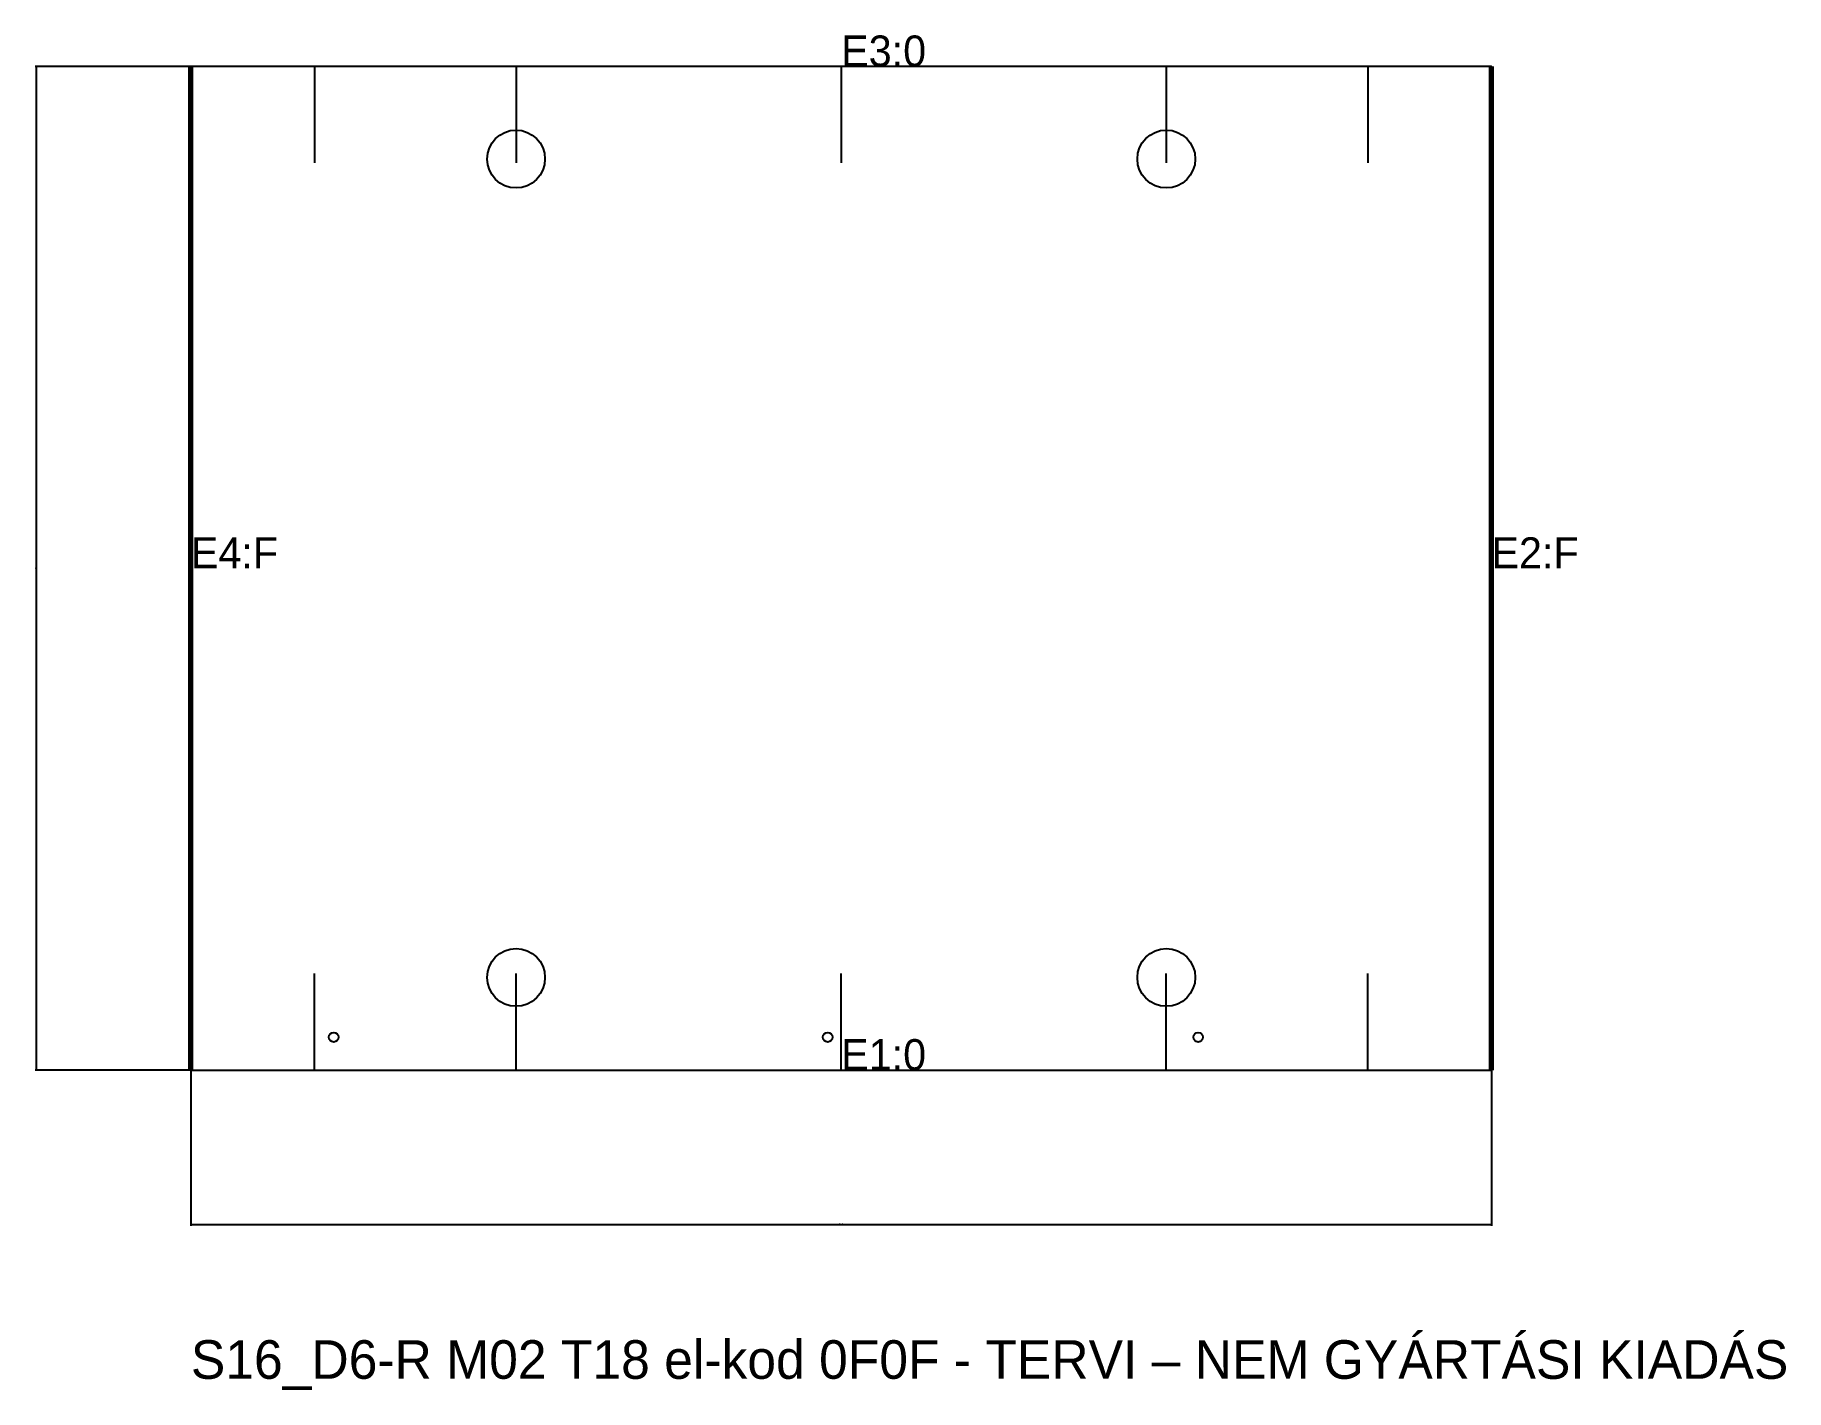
# Model space of a CAD drawing. Header units: millimetres. Extents: x -40 to 413, y -83 to 268.
import ezdxf

# ---------------------------------------------------------------- set-up
doc = ezdxf.new("R2010")
doc.units = ezdxf.units.MM
for name, color, linetype in [('ELZARAS', 1, 'Continuous'), ('FURAT_B', 4, 'Continuous'), ('FURAT_EL', 3, 'Continuous'), ('KONTUR', 7, 'Continuous'), ('MERET', 8, 'Continuous'), ('SZOVEG', 7, 'Continuous')]:
    doc.layers.add(name, color=color, linetype=linetype)
doc.styles.add('OpenSansCondensed-Light', font='OpenSansCondensed-Light.ttf')
doc.dimstyles.new('EZDXF', dxfattribs={"dimtxt": 0.25, "dimasz": 0.175, "dimexe": 0.375, "dimexo": 0.125, "dimgap": 0.1, "dimtad": 1, "dimlfac": 100, "dimzin": 12, "dimdsep": 46, "dimtxsty": 'OpenSansCondensed-Light', "dimblk": 'ARCHTICK', "dimcen": 2.5, "dimazin": 3, "dimtfac": 0.5, "dimtmove": 2, "dimatfit": 3})

# ---------------------------------------------------------------- blocks, each defined once
blk = doc.blocks.new('_ARCHTICK')
at = {"color": 0, "linetype": 'BYBLOCK', "const_width": 0.15}
blk.add_lwpolyline([(-0.5, -0.5), (0.5, 0.5)], dxfattribs=at)

msp = doc.modelspace()

# ---------------------------------------------------------------- linework, layer by layer
at = {"layer": 'ELZARAS', "lineweight": 70}
for p, q in [((0, 0), (0, 260)), ((337, 0), (337, 260))]:
    msp.add_line(p, q, dxfattribs=at)
at = {"layer": 'FURAT_B'}
for centre, radius in [((84.25, 236), 7.5), ((252.75, 236), 7.5), ((84.25, 24), 7.5), ((252.75, 24), 7.5), ((37, 8.5), 1.25), ((165, 8.5), 1.25), ((261, 8.5), 1.25)]:
    msp.add_circle(centre, radius, dxfattribs=at)
at = {"layer": 'FURAT_EL'}
for p, q in [((32, 260), (32, 235)), ((84.25, 260), (84.25, 235)), ((168.5, 260), (168.5, 235)), ((252.75, 260), (252.75, 235)), ((305, 260), (305, 235)), ((32, 0), (32, 25)), ((84.25, 0), (84.25, 25)), ((168.5, 0), (168.5, 25)), ((252.75, 0), (252.75, 25)), ((305, 0), (305, 25))]:
    msp.add_line(p, q, dxfattribs=at)
at = {"layer": 'KONTUR'}
msp.add_lwpolyline([(0, 0), (337, 0), (337, 260), (0, 260)], close=True, dxfattribs=at)

# ---------------------------------------------------------------- texts
at = {"layer": 'SZOVEG'}
for s, height, p in [('E3:0', 8, (168.5, 260)), ('E4:F', 8, (0, 130)), ('E2:F', 8, (337, 130)), ('E1:0', 8, (168.5, 0)), ('S16_D6-R M02 T18 el-kod 0F0F - TERVI – NEM GYÁRTÁSI KIADÁS', 10, (0, -80))]:
    msp.add_text(s, height=height, dxfattribs=at).set_placement(p)

# ---------------------------------------------------------------- dimensions: what is measured, and where the dimension line sits
at = {"layer": 'MERET'}
msp.add_linear_dim(base=(-40, 0), p1=(0, 0), p2=(0, 260), angle=90, dimstyle='EZDXF', dxfattribs=at).render()
msp.add_linear_dim(base=(0, -40), p1=(0, 0), p2=(337, 0), dimstyle='EZDXF', dxfattribs=at).render()

doc.saveas('drawing.dxf')
